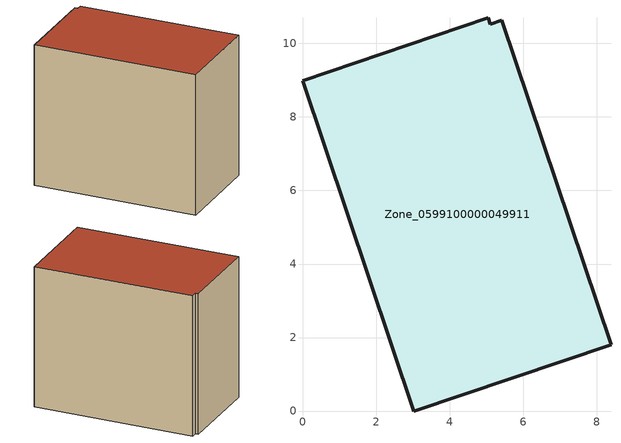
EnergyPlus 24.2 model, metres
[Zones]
Zone_0599100000049911
 floor ground (C_G): 5.42,10.63 8.39,1.81 3.03,0 0,8.99 5.05,10.69 5.1,10.53 z0.25
 wall outside (C_F): 3.03,0 8.39,1.81 5.42,10.63 5.1,10.53 5.05,10.69 0,8.99 3.03,0 z0.25:8.52
 roof outside (C_R): 8.39,1.81 5.42,10.63 5.1,10.53 5.05,10.69 0,8.99 3.03,0 z8.52
[BUILDING]
Pand.0599100000049911: North Axis=0; Terrain=City; Loads Convergence Tolerance Value=0.04; Temperature Convergence Tolerance Value=0.4; Solar Distribution=FullExterior; Maximum Number of Warmup Days=25; Minimum Number of Warmup Days=1
[Site:Location]
Rotterdam.The.Hague.AP_ZH_NLD Design_Conditions: Latitude=51.96; Longitude=4.45; Time Zone=1; Elevation=-4.5
[SITE:GROUNDTEMPERATURE:BUILDINGSURFACE]
18, 18, 18, 18, 18, 18, 18, 18, 18, 18, 18, 18
[MATERIAL] Thermal Absorptance=0.9; Solar Absorptance=0.7; Visible Absorptance=0.7
Name | Roughness | Thickness | Conductivity | Density | Specific Heat
G.TC.1965-1974 | MediumSmooth | 0.15 | 0.882353 | 540 | 1210
F.TC.1965-1974 | Rough | 0.3 | 0.697674 | 1920 | 840
R.TC.1965-1974 | MediumRough | 0.2 | 0.232558 | 1500 | 1000
[CONSTRUCTION]
C_G: G.TC.1965-1974
C_F: F.TC.1965-1974
C_R: R.TC.1965-1974
[ZONE]
Zone_0599100000049911: Type=1; Multiplier=1; Ceiling Height=Autocalculate; Volume=Autocalculate; Floor Area=autocalculate; Part of Total Floor Area=Yes
[ZONEINFILTRATION:DESIGNFLOWRATE]
Infil_Zone_0599100000049911: Zone or ZoneList or Space or SpaceList=Zone_0599100000049911; Schedule=AlwaysOn; Design Flow Rate Calculation Method=Flow/Area; Flow Rate per Floor Area=0.003; Constant Term Coefficient=1; Temperature Term Coefficient=0; Velocity Term Coefficient=0; Velocity Squared Term Coefficient=0
[HVACTEMPLATE:ZONE:IDEALLOADSAIRSYSTEM]
Zone_0599100000049911: Maximum Heating Supply Air Temperature=50; Minimum Cooling Supply Air Temperature=13; Maximum Heating Supply Air Humidity Ratio=0.0156; Minimum Cooling Supply Air Humidity Ratio=0.0077; Heating Limit=NoLimit; Cooling Limit=NoLimit; Dehumidification Control Type=ConstantSensibleHeatRatio; Cooling Sensible Heat Ratio=0.7; Dehumidification Setpoint=60; Humidification Control Type=None; Humidification Setpoint=30; Outdoor Air Method=None; Outdoor Air Flow Rate per Person=0.00944; Outdoor Air Flow Rate per Zone Floor Area=0; Outdoor Air Flow Rate per Zone=0; Demand Controlled Ventilation Type=None; Outdoor Air Economizer Type=NoEconomizer; Heat Recovery Type=None; Sensible Heat Recovery Effectiveness=0.7; Latent Heat Recovery Effectiveness=0.65
[ZONECONTROL:THERMOSTAT]
ThermostatControl_Zone_0599100000049911: Zone or ZoneList=Zone_0599100000049911; Control Type Schedule=DualSetpointControlType; Control 1=Thermostat_Zone_0599100000049911; Temperature Difference Between Cutout And Setpoint=0
[THERMOSTATSETPOINT:DUALSETPOINT]
Thermostat_Zone_0599100000049911: Heating Setpoint Temperature Schedule=HeatingSetpoint_Zone_0599100000049911; Cooling Setpoint Temperature Schedule=CoolingSetpoint_Zone_0599100000049911
[SCHEDULE:COMPACT]
HeatingSetpoint_Zone_0599100000049911: Through: 12/31, For: AllDays, Until: 24:00, 21
CoolingSetpoint_Zone_0599100000049911: Through: 12/31, For: AllDays, Until: 24:00, 24
DualSetpointControlType: Through: 12/31, For: AllDays, Until: 24:00, 4
AlwaysOn: Through: 12/31, For: AllDays, Until: 24:00, 1
